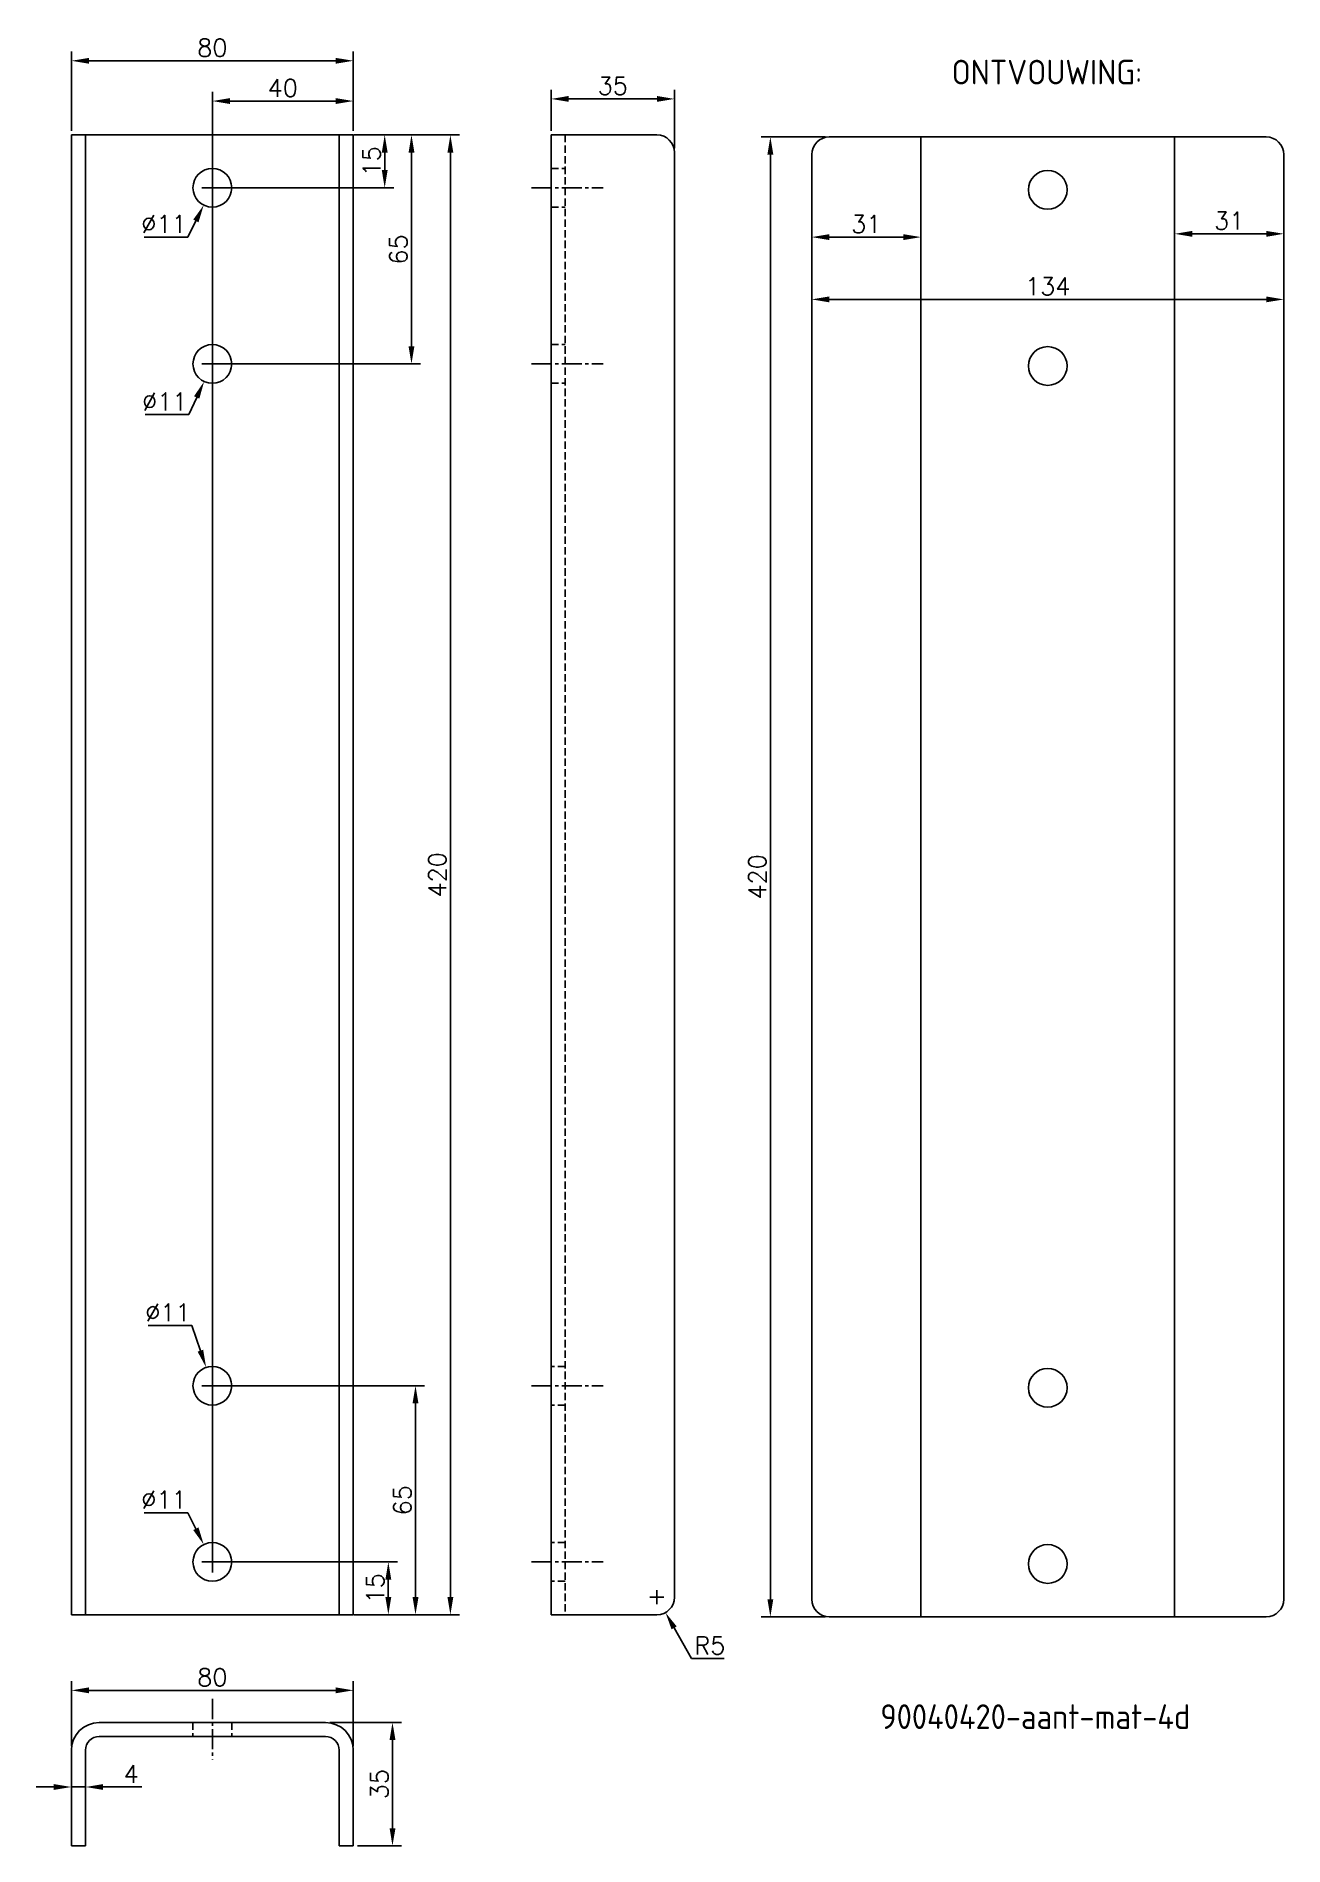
# Model space of a CAD drawing. Extents: x 4140 to 4494, y 794 to 1307.
import ezdxf

# ---------------------------------------------------------------- set-up
doc = ezdxf.new("R2010")
doc.units = 0
doc.header["$LTSCALE"] = 1.5
doc.linetypes.add('Aslijn', pattern=[28.575, 19.05, -3.175, 3.175, -3.175])
doc.linetypes.add('Streeplijn', pattern=[10, 7, -3])
doc.layers.get('DEFPOINTS').update_dxf_attribs({"linetype": 'CONTINUOUS'})
for name, color, linetype in [('50VOL', 13, 'CONTINUOUS'), ('70VOL', 5, 'CONTINUOUS'), ('7A', 4, 'Aslijn'), ('AM_3', 6, 'Streeplijn'), ('BRANDLIJN', 93, 'CONTINUOUS')]:
    doc.layers.add(name, color=color, linetype=linetype)
doc.styles.add('ROMANS', font='romans.shx')
doc.styles.get("Standard").update_dxf_attribs({"font": 'isocp.shx'})
doc.dimstyles.new('1_OP_02$0', dxfattribs={"dimscale": 2, "dimtxt": 2.5, "dimasz": 2.5, "dimexe": 1.3, "dimexo": 0.6, "dimgap": 0.6, "dimtad": 1, "dimdec": 1, "dimdsep": 46, "dimtxsty": 'ROMANS', "dimcen": -1.5, "dimclrd": 150, "dimclre": 150, "dimclrt": 5, "dimadec": 0, "dimazin": 0, "dimtfac": 1, "dimtdec": 1, "dimtmove": 0, "dimatfit": 3, "dimfxl": 0, "dimtolj": 1, "dimtzin": 0, "dimarcsym": 0})
doc.dimstyles.new('1_OP_02$3', dxfattribs={"dimscale": 2, "dimtxt": 2.5, "dimasz": 2.5, "dimexe": 1.3, "dimexo": 0.6, "dimgap": 0.6, "dimtad": 1, "dimtoh": 1, "dimdec": 1, "dimdsep": 46, "dimtxsty": 'ROMANS', "dimcen": -1.5, "dimclrd": 150, "dimclre": 150, "dimclrt": 5, "dimadec": 0, "dimazin": 0, "dimtfac": 1, "dimtdec": 1, "dimtofl": 0, "dimtmove": 0, "dimatfit": 0, "dimfxl": 0, "dimtolj": 1, "dimtzin": 0, "dimarcsym": 0})
doc.dimstyles.new('1_OP_02$4', dxfattribs={"dimscale": 2, "dimtxt": 2.5, "dimasz": 2.5, "dimexe": 1.3, "dimexo": 0.6, "dimgap": 0.6, "dimtad": 1, "dimtoh": 1, "dimdec": 1, "dimdsep": 46, "dimtxsty": 'ROMANS', "dimcen": 1, "dimclrd": 150, "dimclre": 150, "dimclrt": 5, "dimadec": 0, "dimazin": 0, "dimtfac": 1, "dimtdec": 1, "dimtofl": 0, "dimtmove": 0, "dimatfit": 3, "dimfxl": 0, "dimtolj": 1, "dimtzin": 0, "dimarcsym": 0})

# ---------------------------------------------------------------- blocks, each defined once
blk = doc.blocks.new('*D1')
at = {"layer": '70VOL', "color": 150, "lineweight": -2}
for p, q in [((4223.13, 828.86), (4243.56, 828.86)), ((4240.96, 798.86), (4240.96, 823.86)), ((4231.03, 793.86), (4243.56, 793.86))]:
    blk.add_line(p, q, dxfattribs=at)
at = {"layer": '70VOL', "color": 150}
for points in [[(4240.13, 823.86), (4241.8, 823.86), (4240.96, 828.86)], [(4240.13, 798.86), (4241.8, 798.86), (4240.96, 793.86)]]:
    blk.add_solid(points, dxfattribs=at)
at = {"layer": 'DEFPOINTS', "color": 0}
for p in [(4221.93, 828.86), (4240.96, 828.86), (4229.83, 793.86)]:
    blk.add_point(p, dxfattribs=at)
at = {"layer": '70VOL', "color": 5, "insert": (4237.26, 811.36), "char_height": 5, "attachment_point": 5, "rotation": 90, "style": 'ROMANS'}
blk.add_mtext('\\A1;35', dxfattribs=at)
blk = doc.blocks.new('*D2')
at = {"layer": '70VOL', "color": 150, "lineweight": -2}
for p, q in [((4149.83, 822.16), (4149.83, 840.58)), ((4224.83, 837.98), (4154.83, 837.98)), ((4229.83, 822.16), (4229.83, 840.58))]:
    blk.add_line(p, q, dxfattribs=at)
at = {"layer": '70VOL', "color": 150}
for points in [[(4154.83, 838.82), (4154.83, 837.15), (4149.83, 837.98)], [(4224.83, 838.82), (4224.83, 837.15), (4229.83, 837.98)]]:
    blk.add_solid(points, dxfattribs=at)
at = {"layer": 'DEFPOINTS', "color": 0}
for p in [(4149.83, 837.98), (4149.83, 820.96), (4229.83, 820.96)]:
    blk.add_point(p, dxfattribs=at)
at = {"layer": '70VOL', "color": 5, "insert": (4189.83, 841.68), "char_height": 5, "attachment_point": 5, "style": 'ROMANS'}
blk.add_mtext('\\A1;80', dxfattribs=at)
blk = doc.blocks.new('*D3')
at = {"layer": '70VOL', "color": 150, "lineweight": -2}
for p, q in [((4191.03, 874.43), (4242.38, 874.43)), ((4239.78, 864.43), (4239.78, 869.43)), ((4230.03, 859.43), (4242.38, 859.43))]:
    blk.add_line(p, q, dxfattribs=at)
at = {"layer": '70VOL', "color": 150}
for points in [[(4238.95, 869.43), (4240.61, 869.43), (4239.78, 874.43)], [(4238.95, 864.43), (4240.61, 864.43), (4239.78, 859.43)]]:
    blk.add_solid(points, dxfattribs=at)
at = {"layer": 'DEFPOINTS', "color": 0}
for p in [(4189.83, 874.43), (4239.78, 874.43), (4228.83, 859.43)]:
    blk.add_point(p, dxfattribs=at)
at = {"layer": '70VOL', "color": 5, "insert": (4236.08, 866.93), "char_height": 5, "attachment_point": 5, "rotation": 90, "style": 'ROMANS'}
blk.add_mtext('\\A1;15', dxfattribs=at)
blk = doc.blocks.new('*D4')
at = {"layer": '70VOL', "color": 150, "lineweight": -2}
for p, q in [((4191.03, 924.43), (4250.09, 924.43)), ((4247.49, 864.43), (4247.49, 919.43)), ((4230.03, 859.43), (4250.09, 859.43))]:
    blk.add_line(p, q, dxfattribs=at)
at = {"layer": '70VOL', "color": 150}
for points in [[(4246.66, 919.43), (4248.33, 919.43), (4247.49, 924.43)], [(4246.66, 864.43), (4248.33, 864.43), (4247.49, 859.43)]]:
    blk.add_solid(points, dxfattribs=at)
at = {"layer": 'DEFPOINTS', "color": 0}
for p in [(4189.83, 924.43), (4247.49, 924.43), (4228.83, 859.43)]:
    blk.add_point(p, dxfattribs=at)
at = {"layer": '70VOL', "color": 5, "insert": (4243.79, 891.93), "char_height": 5, "attachment_point": 5, "rotation": 90, "style": 'ROMANS'}
blk.add_mtext('\\A1;65', dxfattribs=at)
blk = doc.blocks.new('*D5')
at = {"layer": '70VOL', "color": 150, "lineweight": -2}
for p, q in [((4230.03, 1279.43), (4241.35, 1279.43)), ((4238.75, 1274.43), (4238.75, 1269.43)), ((4191.03, 1264.43), (4241.35, 1264.43))]:
    blk.add_line(p, q, dxfattribs=at)
at = {"layer": '70VOL', "color": 150}
for points in [[(4237.92, 1274.43), (4239.59, 1274.43), (4238.75, 1279.43)], [(4237.92, 1269.43), (4239.59, 1269.43), (4238.75, 1264.43)]]:
    blk.add_solid(points, dxfattribs=at)
at = {"layer": 'DEFPOINTS', "color": 0}
for p in [(4228.83, 1279.43), (4189.83, 1264.43), (4238.75, 1264.43)]:
    blk.add_point(p, dxfattribs=at)
at = {"layer": '70VOL', "color": 5, "insert": (4235.05, 1271.93), "char_height": 5, "attachment_point": 5, "rotation": 90, "style": 'ROMANS'}
blk.add_mtext('\\A1;15', dxfattribs=at)
blk = doc.blocks.new('*D6')
at = {"layer": '70VOL', "color": 150, "lineweight": -2}
for p, q in [((4230.03, 1279.43), (4248.95, 1279.43)), ((4246.35, 1274.43), (4246.35, 1219.43)), ((4191.03, 1214.43), (4248.95, 1214.43))]:
    blk.add_line(p, q, dxfattribs=at)
at = {"layer": '70VOL', "color": 150}
for points in [[(4245.52, 1274.43), (4247.18, 1274.43), (4246.35, 1279.43)], [(4245.52, 1219.43), (4247.18, 1219.43), (4246.35, 1214.43)]]:
    blk.add_solid(points, dxfattribs=at)
at = {"layer": 'DEFPOINTS', "color": 0}
for p in [(4228.83, 1279.43), (4189.83, 1214.43), (4246.35, 1214.43)]:
    blk.add_point(p, dxfattribs=at)
at = {"layer": '70VOL', "color": 5, "insert": (4242.65, 1246.93), "char_height": 5, "attachment_point": 5, "rotation": 90, "style": 'ROMANS'}
blk.add_mtext('\\A1;65', dxfattribs=at)
blk = doc.blocks.new('*D7')
at = {"layer": '70VOL', "color": 150, "lineweight": -2}
for p, q in [((4189.83, 875.63), (4189.83, 1291.64)), ((4229.83, 1280.63), (4229.83, 1291.64)), ((4224.83, 1289.04), (4194.83, 1289.04))]:
    blk.add_line(p, q, dxfattribs=at)
at = {"layer": '70VOL', "color": 150}
for points in [[(4194.83, 1289.87), (4194.83, 1288.2), (4189.83, 1289.04)], [(4224.83, 1289.87), (4224.83, 1288.2), (4229.83, 1289.04)]]:
    blk.add_solid(points, dxfattribs=at)
at = {"layer": 'DEFPOINTS', "color": 0}
for p in [(4189.83, 1289.04), (4229.83, 1279.43), (4189.83, 874.43)]:
    blk.add_point(p, dxfattribs=at)
at = {"layer": '70VOL', "color": 5, "insert": (4209.83, 1292.74), "char_height": 5, "attachment_point": 5, "style": 'ROMANS'}
blk.add_mtext('\\A1;40', dxfattribs=at)
blk = doc.blocks.new('*D8')
at = {"layer": '70VOL', "color": 150, "lineweight": -2}
for p, q in [((4149.83, 1280.63), (4149.83, 1303.07)), ((4224.83, 1300.47), (4154.83, 1300.47)), ((4229.83, 1280.63), (4229.83, 1303.07))]:
    blk.add_line(p, q, dxfattribs=at)
at = {"layer": '70VOL', "color": 150}
for points in [[(4154.83, 1301.3), (4154.83, 1299.64), (4149.83, 1300.47)], [(4224.83, 1301.3), (4224.83, 1299.64), (4229.83, 1300.47)]]:
    blk.add_solid(points, dxfattribs=at)
at = {"layer": 'DEFPOINTS', "color": 0}
for p in [(4149.83, 1300.47), (4149.83, 1279.43), (4229.83, 1279.43)]:
    blk.add_point(p, dxfattribs=at)
at = {"layer": '70VOL', "color": 5, "insert": (4189.83, 1304.17), "char_height": 5, "attachment_point": 5, "style": 'ROMANS'}
blk.add_mtext('\\A1;80', dxfattribs=at)
blk = doc.blocks.new('*D9')
at = {"layer": '70VOL', "color": 150, "lineweight": -2}
for p, q in [((4186.83, 1264.43), (4192.83, 1264.43)), ((4189.83, 1261.43), (4189.83, 1267.43)), ((4185.16, 1255.03), (4182.89, 1250.45)), ((4182.89, 1250.45), (4170.5, 1250.45))]:
    blk.add_line(p, q, dxfattribs=at)
at = {"layer": '70VOL', "color": 150}
blk.add_solid([(4184.41, 1255.4), (4185.91, 1254.66), (4187.38, 1259.51)], dxfattribs=at)
at = {"layer": 'DEFPOINTS', "color": 0}
for p in [(4192.28, 1269.36), (4187.38, 1259.51)]:
    blk.add_point(p, dxfattribs=at)
at = {"layer": '70VOL', "color": 5, "insert": (4176.1, 1254.15), "char_height": 5, "attachment_point": 5, "style": 'ROMANS'}
blk.add_mtext('\\A1;∅11', dxfattribs=at)
blk = doc.blocks.new('*D10')
at = {"layer": '70VOL', "color": 150, "lineweight": -2}
for p, q in [((4189.83, 1211.43), (4189.83, 1217.43)), ((4186.83, 1214.43), (4192.83, 1214.43)), ((4185.39, 1204.92), (4183.11, 1200.04)), ((4183.11, 1200.04), (4170.72, 1200.04))]:
    blk.add_line(p, q, dxfattribs=at)
at = {"layer": '70VOL', "color": 150}
blk.add_solid([(4184.63, 1205.27), (4186.14, 1204.57), (4187.5, 1209.45)], dxfattribs=at)
at = {"layer": 'DEFPOINTS', "color": 0}
for p in [(4192.16, 1219.42), (4187.5, 1209.45)]:
    blk.add_point(p, dxfattribs=at)
at = {"layer": '70VOL', "color": 5, "insert": (4176.32, 1203.74), "char_height": 5, "attachment_point": 5, "style": 'ROMANS'}
blk.add_mtext('\\A1;∅11', dxfattribs=at)
blk = doc.blocks.new('*D11')
at = {"layer": '70VOL', "color": 150, "lineweight": -2}
for p, q in [((4184.01, 941.52), (4171.61, 941.52)), ((4186.44, 934.37), (4184.01, 941.52)), ((4189.83, 921.43), (4189.83, 927.43)), ((4186.83, 924.43), (4192.83, 924.43))]:
    blk.add_line(p, q, dxfattribs=at)
at = {"layer": '70VOL', "color": 150}
blk.add_solid([(4187.23, 934.64), (4185.65, 934.1), (4188.06, 929.64)], dxfattribs=at)
at = {"layer": 'DEFPOINTS', "color": 0}
for p in [(4188.06, 929.64), (4191.6, 919.23)]:
    blk.add_point(p, dxfattribs=at)
at = {"layer": '70VOL', "color": 5, "insert": (4177.21, 945.22), "char_height": 5, "attachment_point": 5, "style": 'ROMANS'}
blk.add_mtext('\\A1;∅11', dxfattribs=at)
blk = doc.blocks.new('*D12')
at = {"layer": '70VOL', "color": 150, "lineweight": -2}
for p, q in [((4182.88, 888.4), (4170.49, 888.4)), ((4185.15, 883.83), (4182.88, 888.4)), ((4186.83, 874.43), (4192.83, 874.43)), ((4189.83, 871.43), (4189.83, 877.43))]:
    blk.add_line(p, q, dxfattribs=at)
at = {"layer": '70VOL', "color": 150}
blk.add_solid([(4185.9, 884.21), (4184.41, 883.46), (4187.38, 879.36)], dxfattribs=at)
at = {"layer": 'DEFPOINTS', "color": 0}
for p in [(4187.38, 879.36), (4192.28, 869.51)]:
    blk.add_point(p, dxfattribs=at)
at = {"layer": '70VOL', "color": 5, "insert": (4176.09, 892.1), "char_height": 5, "attachment_point": 5, "style": 'ROMANS'}
blk.add_mtext('\\A1;∅11', dxfattribs=at)
blk = doc.blocks.new('*D13')
at = {"layer": '70VOL', "color": 150, "lineweight": -2}
for p, q in [((4230.03, 1279.43), (4259.99, 1279.43)), ((4257.39, 1274.43), (4257.39, 864.43)), ((4230.03, 859.43), (4259.99, 859.43))]:
    blk.add_line(p, q, dxfattribs=at)
at = {"layer": '70VOL', "color": 150}
for points in [[(4256.56, 1274.43), (4258.23, 1274.43), (4257.39, 1279.43)], [(4256.56, 864.43), (4258.23, 864.43), (4257.39, 859.43)]]:
    blk.add_solid(points, dxfattribs=at)
at = {"layer": 'DEFPOINTS', "color": 0}
for p in [(4228.83, 1279.43), (4228.83, 859.43), (4257.39, 859.43)]:
    blk.add_point(p, dxfattribs=at)
at = {"layer": '70VOL', "color": 5, "insert": (4253.69, 1069.43), "char_height": 5, "attachment_point": 5, "rotation": 90, "style": 'ROMANS'}
blk.add_mtext('\\A1;420', dxfattribs=at)
blk = doc.blocks.new('*D14')
at = {"layer": '70VOL', "color": 150, "lineweight": -2}
for p, q in [((4313.99, 864.43), (4317.99, 864.43)), ((4315.99, 862.43), (4315.99, 866.43)), ((4325.79, 847), (4320.89, 855.72)), ((4335.08, 847), (4325.79, 847))]:
    blk.add_line(p, q, dxfattribs=at)
at = {"layer": '70VOL', "color": 150}
blk.add_solid([(4321.62, 856.12), (4320.16, 855.31), (4318.44, 860.07)], dxfattribs=at)
at = {"layer": 'DEFPOINTS', "color": 0}
for p in [(4315.99, 864.43), (4318.44, 860.07)]:
    blk.add_point(p, dxfattribs=at)
at = {"layer": '70VOL', "color": 5, "insert": (4331.04, 850.7), "char_height": 5, "attachment_point": 5, "style": 'ROMANS'}
blk.add_mtext('\\A1;R5', dxfattribs=at)
blk = doc.blocks.new('*D15')
at = {"layer": '70VOL', "color": 150, "lineweight": -2}
for p, q in [((4149.83, 795.06), (4149.83, 813.15)), ((4153.83, 795.06), (4153.83, 813.15)), ((4144.83, 810.55), (4139.83, 810.55)), ((4149.83, 810.55), (4153.83, 810.55)), ((4158.83, 810.55), (4169.8, 810.55))]:
    blk.add_line(p, q, dxfattribs=at)
at = {"layer": '70VOL', "color": 150}
for points in [[(4144.83, 811.38), (4144.83, 809.72), (4149.83, 810.55)], [(4158.83, 811.38), (4158.83, 809.72), (4153.83, 810.55)]]:
    blk.add_solid(points, dxfattribs=at)
at = {"layer": 'DEFPOINTS', "color": 0}
for p in [(4153.83, 810.55), (4149.83, 793.86), (4153.83, 793.86)]:
    blk.add_point(p, dxfattribs=at)
at = {"layer": '70VOL', "color": 5, "insert": (4166.82, 814.25), "char_height": 5, "attachment_point": 5, "style": 'ROMANS'}
blk.add_mtext('\\A1;4', dxfattribs=at)
blk = doc.blocks.new('*D16')
at = {"layer": '70VOL', "color": 150, "lineweight": -2}
for p, q in [((4390.94, 1277.65), (4390.94, 1247.83)), ((4359.94, 1272.65), (4359.94, 1247.83)), ((4364.94, 1250.43), (4385.94, 1250.43))]:
    blk.add_line(p, q, dxfattribs=at)
at = {"layer": '70VOL', "color": 150}
for points in [[(4364.94, 1251.26), (4364.94, 1249.59), (4359.94, 1250.43)], [(4385.94, 1251.26), (4385.94, 1249.59), (4390.94, 1250.43)]]:
    blk.add_solid(points, dxfattribs=at)
at = {"layer": 'DEFPOINTS', "color": 0}
for p in [(4390.94, 1278.85), (4359.94, 1273.85), (4390.94, 1250.43)]:
    blk.add_point(p, dxfattribs=at)
at = {"layer": '70VOL', "color": 5, "insert": (4375.44, 1254.13), "char_height": 5, "attachment_point": 5, "style": 'ROMANS'}
blk.add_mtext('\\A1;31', dxfattribs=at)
blk = doc.blocks.new('*D17')
at = {"layer": '70VOL', "color": 150, "lineweight": -2}
for p, q in [((4462.94, 1277.65), (4462.94, 1248.76)), ((4493.95, 1272.65), (4493.95, 1248.76)), ((4467.94, 1251.36), (4488.95, 1251.36))]:
    blk.add_line(p, q, dxfattribs=at)
at = {"layer": '70VOL', "color": 150}
for points in [[(4467.94, 1252.19), (4467.94, 1250.52), (4462.94, 1251.36)], [(4488.95, 1252.19), (4488.95, 1250.52), (4493.95, 1251.36)]]:
    blk.add_solid(points, dxfattribs=at)
at = {"layer": 'DEFPOINTS', "color": 0}
for p in [(4462.94, 1278.85), (4493.95, 1273.85), (4493.95, 1251.36)]:
    blk.add_point(p, dxfattribs=at)
at = {"layer": '70VOL', "color": 5, "insert": (4478.44, 1255.06), "char_height": 5, "attachment_point": 5, "style": 'ROMANS'}
blk.add_mtext('\\A1;31', dxfattribs=at)
blk = doc.blocks.new('*D18')
at = {"layer": '70VOL', "color": 150, "lineweight": -2}
for p, q in [((4363.74, 1278.85), (4345.61, 1278.85)), ((4348.21, 1273.85), (4348.21, 863.85)), ((4363.74, 858.85), (4345.61, 858.85))]:
    blk.add_line(p, q, dxfattribs=at)
at = {"layer": '70VOL', "color": 150}
for points in [[(4347.38, 1273.85), (4349.05, 1273.85), (4348.21, 1278.85)], [(4347.38, 863.85), (4349.05, 863.85), (4348.21, 858.85)]]:
    blk.add_solid(points, dxfattribs=at)
at = {"layer": 'DEFPOINTS', "color": 0}
for p in [(4364.94, 1278.85), (4348.21, 858.85), (4364.94, 858.85)]:
    blk.add_point(p, dxfattribs=at)
at = {"layer": '70VOL', "color": 5, "insert": (4344.51, 1068.85), "char_height": 5, "attachment_point": 5, "rotation": 90, "style": 'ROMANS'}
blk.add_mtext('\\A1;420', dxfattribs=at)
blk = doc.blocks.new('*D19')
at = {"layer": '70VOL', "color": 150, "lineweight": -2}
for p, q in [((4359.94, 1272.65), (4359.94, 1230.15)), ((4493.95, 1272.65), (4493.95, 1230.15)), ((4364.94, 1232.75), (4488.95, 1232.75))]:
    blk.add_line(p, q, dxfattribs=at)
at = {"layer": '70VOL', "color": 150}
for points in [[(4364.94, 1233.58), (4364.94, 1231.92), (4359.94, 1232.75)], [(4488.95, 1233.58), (4488.95, 1231.92), (4493.95, 1232.75)]]:
    blk.add_solid(points, dxfattribs=at)
at = {"layer": 'DEFPOINTS', "color": 0}
for p in [(4359.94, 1273.85), (4493.95, 1273.85), (4493.95, 1232.75)]:
    blk.add_point(p, dxfattribs=at)
at = {"layer": '70VOL', "color": 5, "insert": (4426.94, 1236.45), "char_height": 5, "attachment_point": 5, "style": 'ROMANS'}
blk.add_mtext('\\A1;134', dxfattribs=at)
blk = doc.blocks.new('*D21')
at = {"layer": '70VOL', "color": 150, "lineweight": -2}
for p, q in [((4285.99, 1280.63), (4285.99, 1292.25)), ((4290.99, 1289.65), (4315.99, 1289.65)), ((4320.99, 1275.63), (4320.99, 1292.25))]:
    blk.add_line(p, q, dxfattribs=at)
at = {"layer": '70VOL', "color": 150}
for points in [[(4290.99, 1290.49), (4290.99, 1288.82), (4285.99, 1289.65)], [(4315.99, 1290.49), (4315.99, 1288.82), (4320.99, 1289.65)]]:
    blk.add_solid(points, dxfattribs=at)
at = {"layer": 'DEFPOINTS', "color": 0}
for p in [(4320.99, 1289.65), (4285.99, 1279.43), (4320.99, 1274.43)]:
    blk.add_point(p, dxfattribs=at)
at = {"layer": '70VOL', "color": 5, "insert": (4303.49, 1293.35), "char_height": 5, "attachment_point": 5, "style": 'ROMANS'}
blk.add_mtext('\\A1;35', dxfattribs=at)

msp = doc.modelspace()

# ---------------------------------------------------------------- linework, layer by layer
at = {"layer": '50VOL', "ltscale": 0.2}
for p, q in [((4149.83, 1279.43), (4229.83, 1279.43)), ((4149.83, 1279.43), (4149.83, 859.43)), ((4153.83, 1279.43), (4153.83, 859.43)), ((4225.83, 859.43), (4225.83, 1279.43)), ((4229.83, 859.43), (4229.83, 1279.43)), ((4285.99, 859.43), (4285.99, 1279.43)), ((4285.99, 1279.43), (4315.99, 1279.43)), ((4488.95, 1278.85), (4364.94, 1278.85)), ((4390.94, 1278.85), (4390.94, 858.85)), ((4462.94, 1278.85), (4462.94, 858.85)), ((4320.99, 1274.43), (4320.99, 864.43)), ((4359.94, 1273.85), (4359.94, 863.85)), ((4493.95, 863.85), (4493.95, 1273.85)), ((4229.83, 859.43), (4149.83, 859.43)), ((4315.99, 859.43), (4285.99, 859.43)), ((4364.94, 858.85), (4488.95, 858.85)), ((4221.93, 828.86), (4157.73, 828.86)), ((4157.73, 824.86), (4221.93, 824.86)), ((4149.83, 820.96), (4149.83, 798.86)), ((4153.83, 820.96), (4153.83, 798.86)), ((4225.83, 798.86), (4225.83, 820.96)), ((4229.83, 798.86), (4229.83, 820.96)), ((4149.83, 793.86), (4149.83, 798.86)), ((4153.83, 798.86), (4153.83, 793.86)), ((4225.83, 793.86), (4225.83, 798.86)), ((4229.83, 798.86), (4229.83, 793.86)), ((4149.83, 793.86), (4153.83, 793.86)), ((4225.83, 793.86), (4229.83, 793.86))]:
    msp.add_line(p, q, dxfattribs=at)
for centre in [(4189.83, 1264.43), (4426.94, 1263.85), (4189.83, 1214.43), (4426.94, 1213.85), (4189.83, 924.43), (4426.94, 923.85), (4189.83, 874.43), (4426.94, 873.85)]:
    msp.add_circle(centre, 5.5, dxfattribs=at)
for centre, radius, start, end in [((4315.99, 1274.43), 5, 0, 90), ((4364.94, 1273.85), 5, 90, 180), ((4488.95, 1273.85), 5, 0, 90), ((4315.99, 864.43), 5, 270, 0), ((4364.94, 863.85), 5, 180, 270), ((4488.95, 863.85), 5, 270, 0), ((4157.73, 820.96), 7.9, 90, 180), ((4221.93, 820.96), 7.9, 0, 90), ((4157.73, 820.96), 3.9, 90, 180), ((4221.93, 820.96), 3.9, 0, 90)]:
    msp.add_arc(centre, radius, start, end, dxfattribs=at)
at = {"layer": '7A', "ltscale": 0.2}
for p, q in [((4280.43, 1264.43), (4300.76, 1264.43)), ((4280.43, 1214.43), (4300.76, 1214.43)), ((4280.43, 924.43), (4300.76, 924.43)), ((4280.43, 874.43), (4300.76, 874.43)), ((4189.83, 835.55), (4189.83, 818.35))]:
    msp.add_line(p, q, dxfattribs=at)
at = {"layer": 'AM_3', "ltscale": 0.2}
for p, q in [((4289.99, 1279.43), (4289.99, 859.43)), ((4285.99, 1269.93), (4289.99, 1269.93)), ((4285.99, 1258.93), (4289.99, 1258.93)), ((4285.99, 1219.93), (4289.99, 1219.93)), ((4285.99, 1208.93), (4289.99, 1208.93)), ((4289.99, 929.93), (4285.99, 929.93)), ((4289.99, 918.93), (4285.99, 918.93)), ((4289.99, 879.93), (4285.99, 879.93)), ((4289.99, 868.93), (4285.99, 868.93)), ((4184.33, 828.86), (4184.33, 824.86)), ((4195.33, 828.86), (4195.33, 824.86))]:
    msp.add_line(p, q, dxfattribs=at)

# ---------------------------------------------------------------- texts
at = {"layer": '70VOL', "ltscale": 0.2}
msp.add_text('ONTVOUWING:', height=7, dxfattribs=at).set_placement((4399.68, 1293.75, 10.81))
at = {"layer": 'BRANDLIJN', "ltscale": 0.2}
msp.add_text('90040420-aant-mat-4d', height=7, dxfattribs=at).set_placement((4379.44, 827.02, 10.81))

# ---------------------------------------------------------------- dimensions: what is measured, and where the dimension line sits
at = {"layer": '70VOL', "ltscale": 0.2}
for base, p1, p2, picture, middle in [((4149.83, 1300.47), (4229.83, 1279.43), (4149.83, 1279.43), '*D8', (4189.83, 1304.17)), ((4189.83, 1289.04), (4229.83, 1279.43), (4189.83, 874.43), '*D7', (4209.83, 1292.74)), ((4390.94, 1250.43), (4359.94, 1273.85), (4390.94, 1278.85), '*D16', (4375.44, 1254.13)), ((4493.95, 1251.36), (4462.94, 1278.85), (4493.95, 1273.85), '*D17', (4478.44, 1255.06)), ((4493.95, 1232.75), (4359.94, 1273.85), (4493.95, 1273.85), '*D19', (4426.94, 1236.45)), ((4149.83, 837.98), (4229.83, 820.96), (4149.83, 820.96), '*D2', (4189.83, 841.68)), ((4153.83, 810.55), (4149.83, 793.86), (4153.83, 793.86), '*D15', (4166.82, 814.25))]:
    dim = msp.add_linear_dim(base=base, p1=p1, p2=p2, dimstyle='1_OP_02$0', dxfattribs=at)
    dim.commit()
    dim.dimension.update_dxf_attribs({"geometry": picture, "text_midpoint": middle})
at = {"layer": '70VOL'}
dim = msp.add_linear_dim(base=(4320.99, 1289.65), p1=(4285.99, 1279.43), p2=(4320.99, 1274.43), dimstyle='1_OP_02$0', dxfattribs=at)
dim.commit()
dim.dimension.update_dxf_attribs({"geometry": '*D21', "text_midpoint": (4303.49, 1293.35)})
at = {"layer": '70VOL', "ltscale": 0.2}
for base, p1, p2, angle, picture, middle in [((4238.75, 1264.43), (4228.83, 1279.43), (4189.83, 1264.43), 270, '*D5', (4235.05, 1271.93)), ((4246.35, 1214.43), (4228.83, 1279.43), (4189.83, 1214.43), 270, '*D6', (4242.65, 1246.93)), ((4257.39, 859.43), (4228.83, 1279.43), (4228.83, 859.43), 270, '*D13', (4253.69, 1069.43)), ((4348.21, 858.85), (4364.94, 1278.85), (4364.94, 858.85), 90, '*D18', (4344.51, 1068.85)), ((4247.49, 924.43), (4228.83, 859.43), (4189.83, 924.43), 270, '*D4', (4243.79, 891.93)), ((4239.78, 874.43), (4228.83, 859.43), (4189.83, 874.43), 270, '*D3', (4236.08, 866.93)), ((4240.96, 828.86), (4229.83, 793.86), (4221.93, 828.86), 270, '*D1', (4237.26, 811.36))]:
    dim = msp.add_linear_dim(base=base, p1=p1, p2=p2, angle=angle, dimstyle='1_OP_02$0', dxfattribs=at)
    dim.commit()
    dim.dimension.update_dxf_attribs({"geometry": picture, "text_midpoint": middle})
for p1, p2, picture, middle in [((4192.28, 1269.36), (4187.38, 1259.51), '*D9', (4176.1, 1250.45)), ((4192.16, 1219.42), (4187.5, 1209.45), '*D10', (4176.32, 1200.04)), ((4191.6, 919.23), (4188.06, 929.64), '*D11', (4177.21, 941.52)), ((4192.28, 869.51), (4187.38, 879.36), '*D12', (4176.09, 888.4))]:
    dim = msp.add_diameter_dim_2p(p1=p1, p2=p2, dimstyle='1_OP_02$3', dxfattribs=at)
    dim.commit()
    dim.dimension.update_dxf_attribs({"geometry": picture, "text_midpoint": middle, "dimtype": 163})
dim = msp.add_radius_dim(center=(4315.99, 864.43), mpoint=(4318.44, 860.07), dimstyle='1_OP_02$4', dxfattribs=at)
dim.commit()
dim.dimension.update_dxf_attribs({"geometry": '*D14', "text_midpoint": (4331.04, 850.7)})

doc.saveas('drawing.dxf')
